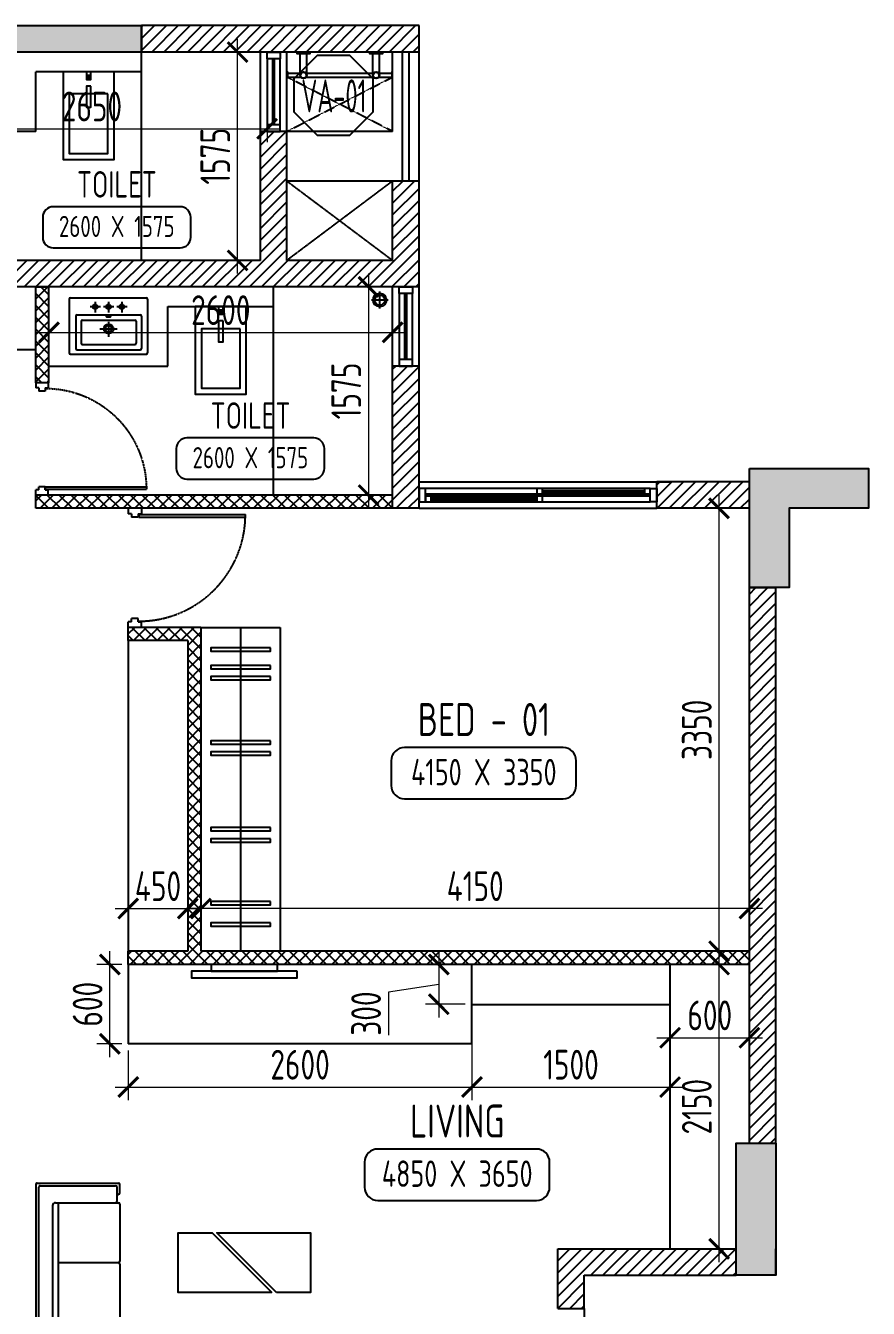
# Model space of a CAD drawing. Header units: millimetres. Extents: x -92307 to 258096, y -47434 to 112633.
# Drawn here: x -19512 to -13135, y 9049 to 18749 of the extents above; entities that cross this region are included whole.
import ezdxf
from ezdxf.enums import TextEntityAlignment as Align

# ---------------------------------------------------------------- set-up
doc = ezdxf.new("R2010")
doc.units = ezdxf.units.MM
doc.header["$LTSCALE"] = 10
doc.header["$PDMODE"] = 35
doc.header["$PDSIZE"] = 500
doc.linetypes.add('DASHED', pattern=[19.05, 12.7, -6.35])
doc.linetypes.add('HIDDEN', pattern=[9.525, 6.35, -3.175])
for name, color, linetype in [('07--DIM-1', 1, 'Continuous'), ('A--BLOCKWALL-1', 9, 'Continuous'), ('A--BLOCKWALL-2', 2, 'Continuous'), ('A--BLOCKWALL-3', 3, 'Continuous'), ('A--BLOCKWALL-HATCH', 8, 'Continuous'), ('A--CONCRETE-1', 9, 'Continuous'), ('A--DOWN', 34, 'Continuous'), ('A--FIXTURE-0', 8, 'Continuous'), ('A--FURNITURE-0', 253, 'Continuous'), ('A--FURNITURE-1', 9, 'Continuous'), ('A--GLAZING-0', 181, 'Continuous'), ('A--HATCH-1', 8, 'Continuous'), ('A--SANITARY-0', 253, 'Continuous'), ('A--SHAFT-HIDDEN', 9, 'HIDDEN'), ('A--SPACENUMBER', 2, 'Continuous'), ('A--SPACENUMBER-1', 8, 'Continuous'), ('A--SPACEREF', 3, 'Continuous'), ('A--STELWRK-1', 9, 'Continuous'), ('A--TILING-1', 8, 'Continuous'), ('A--WINREF', 7, 'Continuous'), ('A--WINREF-1', 8, 'Continuous'), ('Typical floor Column Centre line$0$X-3rd Floor Column$0$A--COL250', 250, 'Continuous'), ('Typical floor Column Centre line$0$X-3rd Floor Column$0$A--CONCRETE-4', 4, 'Continuous')]:
    doc.layers.add(name, color=color, linetype=linetype)
doc.layers.add('A--STELWRK-2', color=2, linetype='Continuous', lineweight=25)
doc.styles.add('ISO', font='isocp2.shx', dxfattribs={"width": 0.8})
doc.dimstyles.new('A-DIM-100', dxfattribs={"dimscale": 100, "dimtxt": 2.25, "dimasz": 1.5, "dimexe": 1, "dimexo": 0.5, "dimgap": 0, "dimtad": 0, "dimdec": 0, "dimzin": 12, "dimdsep": 46, "dimtxsty": 'ISO', "dimblk": 'ARCHTICK', "dimcen": 1, "dimdle": 1, "dimclrd": 8, "dimclre": 8, "dimclrt": 256, "dimadec": 0, "dimazin": 3, "dimtfac": 1, "dimtdec": 0, "dimtmove": 1, "dimatfit": 2, "dimfxl": 1, "dimtvp": 0.75, "dimtolj": 1, "dimtzin": 12, "dimlwd": 18, "dimlwe": 18, "dimarcsym": 0})
pattern_1 = [(45, (-10435.4, 4849.43), (-44.90128, 44.90128), [])]
pattern_2 = [(45, (-10435.4, 4849.43), (-44.90128, 44.90128), []), (135, (-10435.4, 4849.43), (-44.90128, -44.90128), [])]

# ---------------------------------------------------------------- blocks, each defined once
blk = doc.blocks.new('A$C542B73FF')
at = {"layer": 'A--FURNITURE-0'}
for points in [[(-400, 50), (400, 50), (400, 100), (-400, 100)], [(-250, 0), (250, 0), (250, 50), (-250, 50)]]:
    blk.add_lwpolyline(points, close=True, dxfattribs=at)
blk = doc.blocks.new('A$C1CBF2325')
at = {"layer": 'A--DOWN'}
for p, q in [((100, 0), (0, 0)), ((0, 0), (0, -42)), ((100, 0), (100, -42)), ((25, -42), (0, -42)), ((25, -42), (25, -67)), ((75, -67), (25, -67)), ((75, -42), (75, -67)), ((75, -42), (100, -42)), ((78.8, -46.2), (78.8, -67)), ((78.8, -46.2), (886, -46.2)), ((78.8, -67), (886, -67)), ((886, -67), (886, -46.2)), ((25, -858), (0, -858)), ((0, -900), (0, -858)), ((75, -833), (25, -833)), ((25, -858), (25, -833)), ((75, -858), (75, -833)), ((75, -858), (100, -858)), ((100, -900), (100, -858)), ((100, -900), (0, -900))]:
    blk.add_line(p, q, dxfattribs=at)
at = {"layer": 'A--DOWN', "color": 8, "linetype": 'DASHED', "ltscale": 0.005}
blk.add_arc((78.8, -46.2), 807.5, 269.73187, 358.52905, dxfattribs=at)
blk = doc.blocks.new('A$C68464E93')
at = {"layer": 'A--BLOCKWALL-1'}
for p, q in [((600, 200), (0, 200)), ((600, 0), (0, 0))]:
    blk.add_line(p, q, dxfattribs=at)
at = {"layer": 'A--DOWN'}
for p, q in [((50, 150), (550, 150)), ((550, 50), (50, 50))]:
    blk.add_line(p, q, dxfattribs=at)
for points in [[(50, 50), (50, 150), (0, 150), (0, 50), (50, 50)], [(550, 50), (550, 150), (600, 150), (600, 50), (550, 50)]]:
    blk.add_lwpolyline(points, dxfattribs=at)
at = {"layer": 'A--GLAZING-0'}
for p, q in [((550, 107), (50, 107)), ((550, 93), (50, 93))]:
    blk.add_line(p, q, dxfattribs=at)
blk = doc.blocks.new('A$C613641B0')
at = {"layer": 'A--BLOCKWALL-1'}
for p, q in [((0, 0), (-1800, 0)), ((0, -200), (-1800, -200))]:
    blk.add_line(p, q, dxfattribs=at)
at = {"layer": 'A--DOWN'}
for p, q in [((-50, -50), (-1750, -50)), ((-1750, -92.7), (-93, -92.7)), ((-1750, -107.3), (-50, -107.3)), ((-1750, -150), (-50, -150))]:
    blk.add_line(p, q, dxfattribs=at)
for points in [[(-1750, -50), (-1750, -150), (-1800, -150), (-1800, -50)], [(-934, -50), (-934, -92.7), (-891, -92.7), (-891, -50)], [(-93, -50), (-93, -92.7), (-50, -92.7), (-50, -50)], [(-50, -50), (-50, -150), (0, -150), (0, -50)], [(-1750, -107.3), (-1750, -150), (-1707, -150), (-1707, -107.3)], [(-934, -107.3), (-934, -150), (-891, -150), (-891, -107.3)]]:
    blk.add_lwpolyline(points, close=True, dxfattribs=at)
at = {"layer": 'A--GLAZING-0'}
for p, q in [((-93, -64.4), (-891, -64.4)), ((-93, -78.4), (-891, -78.4)), ((-934, -121.6), (-1707, -121.6)), ((-934, -135.6), (-1707, -135.6))]:
    blk.add_line(p, q, dxfattribs=at)
blk = doc.blocks.new('A$C704305AF')
at = {"layer": 'A--SANITARY-0'}
for p, q in [((0, 0.0635), (0, -0.0635)), ((0.0635, 0), (-0.0635, 0))]:
    blk.add_line(p, q, dxfattribs=at)
for major_axis, start_param, end_param in [((0, 0.0508), 3.141593, 9.424778), ((0, 0.0381), 6.283185307145827, 12.56637061432541)]:
    blk.add_ellipse((0, 0), major_axis=major_axis, ratio=1, start_param=start_param, end_param=end_param, dxfattribs=at)
blk = doc.blocks.new('SPACE')
at = {"layer": 'A--SPACENUMBER-1'}
blk.add_lwpolyline([(-600, 0), (600, 0, 0.41421356), (700, 100), (700, 288.5, 0.41421356), (600, 388.5), (-600, 388.5, 0.41421356), (-700, 288.5), (-700, 100, 0.41421356), (-600, 0, -0.05251446)], format="xyb", dxfattribs=at)
at = {"layer": 'A--SPACENUMBER', "style": 'ISO', "width": 0.8, "flags": 4}
blk.add_attdef('01', text='', height=250, dxfattribs=at).set_placement((0.455, 202.41), align=Align.MIDDLE)
at = {"layer": 'A--SPACEREF', "style": 'ISO', "width": 0.8, "flags": 4}
blk.add_attdef('S', text='', height=300, dxfattribs=at).set_placement((1.35, 474.975), align=Align.CENTER)
blk = doc.blocks.new('AL-OP')
at = {"layer": 'A--WINREF-1'}
blk.add_lwpolyline([(-124.3, 300), (-300, 124.3), (-300, -124.3), (-124.3, -300), (124.3, -300), (300, -124.3), (300, 124.3), (124.3, 300)], close=True, dxfattribs=at)
at = {"layer": 'A--WINREF', "style": 'ISO', "width": 0.6}
blk.add_attdef('AL-OP', text='', height=250, dxfattribs=at).set_placement((3.2, -4.8), align=Align.MIDDLE)
blk = doc.blocks.new('A$C3A434446')
at = {"layer": 'A--STELWRK-1', "color": 1}
for p, q in [((110, 939), (110, 1089)), ((160, 939), (160, 1089)), ((660, 939), (660, 1089)), ((710, 939), (710, 1089)), ((15, 939), (115, 939)), ((15, 909), (115, 909)), ((155, 939), (665, 939)), ((155, 909), (665, 909)), ((705, 939), (805, 939)), ((705, 909), (805, 909))]:
    blk.add_line(p, q, dxfattribs=at)
at = {"layer": 'A--STELWRK-1'}
for points in [[(85.4, 1099), (85.4, 1089), (185.4, 1089), (185.4, 1099)], [(635.4, 1099), (635.4, 1089), (735.4, 1089), (735.4, 1099)], [(15, 899), (10, 899), (10, 949), (15, 949)], [(805, 899), (810, 899), (810, 949), (805, 949)]]:
    blk.add_lwpolyline(points, close=True, dxfattribs=at)
at = {"layer": 'A--STELWRK-2'}
for centre, radius in [((135, 924), 25), ((135, 924), 22), ((685, 924), 25), ((685, 924), 22)]:
    blk.add_circle(centre, radius, dxfattribs=at)
blk = doc.blocks.new('A$C64853205')
at = {"layer": 'A--FURNITURE-0'}
for p, q in [((-708, 13), (-708, 736)), ((-621, 749), (-696, 749)), ((-683, 38), (-683, 711)), ((-546, 724), (-671, 724)), ((-608, 724), (-608, 736)), ((-533, 711), (-533, 736)), ((-533, 175), (-533, 711)), ((-521, 749), (-12, 749)), ((0, 736), (0, 200)), ((13, 749), (521, 749)), ((533, 736), (533, 175)), ((546, 724), (671, 724)), ((608, 724), (608, 736)), ((621, 749), (696, 749)), ((683, 38), (683, 711)), ((708, 13), (708, 736)), ((-533, 200), (533, 200)), ((-508, 150), (508, 150)), ((-696, 0), (696, 0)), ((-671, 25), (671, 25))]:
    blk.add_line(p, q, dxfattribs=at)
for centre, radius, start, end in [((-696, 736), 12.5, 90, 180), ((-671, 711), 12.5, 90, 180), ((-621, 736), 12.5, 0, 90), ((-546, 711), 12.5, 0, 90), ((-521, 736), 12.5, 90, 180), ((-12, 736), 12.5, 0, 90), ((13, 736), 12.5, 90, 180), ((521, 736), 12.5, 0, 90), ((546, 711), 12.5, 90, 180), ((621, 736), 12.5, 90, 180), ((671, 711), 12.5, 0, 90), ((696, 736), 12.5, 0, 90), ((-508, 175), 25, 180, 270), ((508, 175), 25, 270, 0), ((-696, 13), 12.5, 180, 270), ((-671, 38), 12.5, 180, 270), ((671, 38), 12.5, 270, 0), ((696, 13), 12.5, 270, 0)]:
    blk.add_arc(centre, radius, start, end, dxfattribs=at)
blk = doc.blocks.new('A$C76363F86-flat-10')
at = {"layer": 'A--SANITARY-0'}
for points in [[(0, -0.1932), (0, 0.1932), (-0.6627, 0.1932), (-0.6627, -0.1932)], [(-0.1667, -0.1461), (-0.1667, 0.1461), (-0.6157, 0.1461), (-0.6157, -0.1461)], [(-0.108, -0.0173), (-0.108, 0.0173), (-0.2664, 0.0173), (-0.2664, -0.0173)], [(0, -0.0173), (0, 0.0173), (-0.0567, 0.0173), (-0.0567, -0.0173)], [(-0.0269, -0.0093), (-0.0269, 0.0081), (-0.0504, 0.0081), (-0.0504, -0.0093)]]:
    blk.add_lwpolyline(points, close=True, dxfattribs=at)
blk = doc.blocks.new('A$C302618AE')
at = {"layer": 'A--SANITARY-0'}
for p, q in [((-286.6, 0), (286.6, 0)), ((-296.6, -10), (-296.6, -416.5)), ((-60.1, -67.5), (-138, -67.5)), ((-99.5, -30), (-99.5, -110.2)), ((40, -67.5), (-37.9, -67.5)), ((0.5, -30), (0.5, -110.2)), ((140.5, -67.5), (62.6, -67.5)), ((101.1, -30), (101.1, -110.2)), ((296.6, -10), (296.6, -416.5)), ((-247.4, -138.5), (-247.4, -382.6)), ((-237.4, -128.5), (240, -128.5)), ((-206.4, -177.7), (-206.4, -343.3)), ((-196.4, -167.7), (198.9, -167.7)), ((-0.1, -182.6), (-0.1, -294.6)), ((208.9, -177.7), (208.9, -343.3)), ((250, -138.5), (250, -382.6)), ((65.1, -236), (-64.9, -236)), ((-196.4, -353.3), (198.9, -353.3)), ((-286.6, -426.5), (286.6, -426.5)), ((-237.4, -392.6), (240, -392.6))]:
    blk.add_line(p, q, dxfattribs=at)
for centre, radius in [((-99.5, -67.5), 17.8), ((0.5, -67.5), 17.8), ((101.1, -67.5), 17.8), ((1.1, -234.9), 36.3), ((1.1, -234.7), 25)]:
    blk.add_circle(centre, radius, dxfattribs=at)
for centre, start, end in [((-286.6, -10), 90, 180), ((286.6, -10), 0, 90), ((-237.4, -138.5), 90, 180), ((-196.4, -177.7), 90, 180), ((198.9, -177.7), 0, 90), ((240, -138.5), 0, 90), ((-237.4, -382.6), 180, 270), ((-196.4, -343.3), 180, 270), ((198.9, -343.3), 270, 0), ((240, -382.6), 270, 0), ((-286.6, -416.5), 180, 270), ((286.6, -416.5), 270, 0)]:
    blk.add_arc(centre, 10, start, end, dxfattribs=at)
blk.add_ellipse((-0.1, -141.1), major_axis=(17.6, 0), ratio=0.318204, dxfattribs=at)
blk = doc.blocks.new('_ArchTick')
at = {"color": 0, "const_width": 0.15}
blk.add_lwpolyline([(-0.5, -0.5), (0.5, 0.5)], dxfattribs=at)
blk = doc.blocks.new('*D294')
at = {"layer": '07--DIM-1', "color": 8, "lineweight": 18}
for p, q in [((-20335.4, 18499.4), (-20335.4, 17869.3)), ((-17685.4, 18449.4), (-17685.4, 17869.3)), ((-20435.4, 17969.3), (-17585.4, 17969.3))]:
    blk.add_line(p, q, dxfattribs=at)
at = {"layer": 'Defpoints', "color": 0}
for p in [(-20335.4, 18549.4), (-17685.4, 18499.4), (-17685.4, 17969.3)]:
    blk.add_point(p, dxfattribs=at)
at = {"layer": '07--DIM-1', "color": 8, "lineweight": 18, "xscale": 150, "yscale": 150, "zscale": 150, "rotation": 180}
blk.add_blockref('_ArchTick', (-20335.4, 17969.3), dxfattribs=at)
at = {"layer": '07--DIM-1', "color": 8, "lineweight": 18, "xscale": 150, "yscale": 150, "zscale": 150}
blk.add_blockref('_ArchTick', (-17685.4, 17969.3), dxfattribs=at)
at = {"layer": '07--DIM-1', "insert": (-19010.4, 18138.1), "char_height": 225, "attachment_point": 5, "style": 'ISO'}
blk.add_mtext('\\A1;2650', dxfattribs=at)
blk = doc.blocks.new('*D295')
at = {"layer": '07--DIM-1', "color": 8, "lineweight": 18}
for p, q in [((-17908.3, 16874.4), (-17908.3, 18649.4)), ((-17785.4, 18549.4), (-18008.3, 18549.4)), ((-17785.4, 16974.4), (-18008.3, 16974.4))]:
    blk.add_line(p, q, dxfattribs=at)
at = {"layer": 'Defpoints', "color": 0}
for p in [(-17908.3, 18549.4), (-17735.4, 18549.4), (-17735.4, 16974.4)]:
    blk.add_point(p, dxfattribs=at)
at = {"layer": '07--DIM-1', "color": 8, "lineweight": 18, "xscale": 150, "yscale": 150, "zscale": 150}
for p, rotation in [((-17908.3, 18549.4), 90), ((-17908.3, 16974.4), 270)]:
    blk.add_blockref('_ArchTick', p, dxfattribs=dict(at, rotation=rotation))
at = {"layer": '07--DIM-1', "insert": (-18077.1, 17761.9), "char_height": 225, "attachment_point": 5, "rotation": 90, "style": 'ISO'}
blk.add_mtext('\\A1;1575', dxfattribs=at)
blk = doc.blocks.new('*D296')
at = {"layer": '07--DIM-1', "color": 8, "lineweight": 18}
for p, q in [((-19335.4, 16724.4), (-19335.4, 16329.6)), ((-16735.4, 16724.4), (-16735.4, 16329.6)), ((-19435.4, 16429.6), (-16635.4, 16429.6))]:
    blk.add_line(p, q, dxfattribs=at)
at = {"layer": 'Defpoints', "color": 0}
for p in [(-19335.4, 16774.4), (-16735.4, 16774.4), (-16735.4, 16429.6)]:
    blk.add_point(p, dxfattribs=at)
at = {"layer": '07--DIM-1', "color": 8, "lineweight": 18, "xscale": 150, "yscale": 150, "zscale": 150, "rotation": 180}
blk.add_blockref('_ArchTick', (-19335.4, 16429.6), dxfattribs=at)
at = {"layer": '07--DIM-1', "color": 8, "lineweight": 18, "xscale": 150, "yscale": 150, "zscale": 150}
blk.add_blockref('_ArchTick', (-16735.4, 16429.6), dxfattribs=at)
at = {"layer": '07--DIM-1', "insert": (-18035.4, 16598.3), "char_height": 225, "attachment_point": 5, "style": 'ISO'}
blk.add_mtext('\\A1;2600', dxfattribs=at)
blk = doc.blocks.new('*D297')
at = {"layer": '07--DIM-1', "color": 8, "lineweight": 18}
for p, q in [((-16917.5, 16874.4), (-16917.5, 15099.4)), ((-16785.4, 16774.4), (-17017.5, 16774.4)), ((-16785.4, 15199.4), (-17017.5, 15199.4))]:
    blk.add_line(p, q, dxfattribs=at)
at = {"layer": 'Defpoints', "color": 0}
for p in [(-16735.4, 16774.4), (-16917.5, 15199.4), (-16735.4, 15199.4)]:
    blk.add_point(p, dxfattribs=at)
at = {"layer": '07--DIM-1', "color": 8, "lineweight": 18, "xscale": 150, "yscale": 150, "zscale": 150}
for p, rotation in [((-16917.5, 16774.4), 90), ((-16917.5, 15199.4), 270)]:
    blk.add_blockref('_ArchTick', p, dxfattribs=dict(at, rotation=rotation))
at = {"layer": '07--DIM-1', "insert": (-17086.2, 15986.9), "char_height": 225, "attachment_point": 5, "rotation": 90, "style": 'ISO'}
blk.add_mtext('\\A1;1575', dxfattribs=at)
blk = doc.blocks.new('*D302')
at = {"layer": '07--DIM-1', "color": 8, "lineweight": 18}
for p, q in [((-18185.4, 11799.4), (-18185.4, 12173.3)), ((-14035.4, 11799.4), (-14035.4, 12173.3)), ((-13935.4, 12073.3), (-18285.4, 12073.3))]:
    blk.add_line(p, q, dxfattribs=at)
at = {"layer": 'Defpoints', "color": 0}
for p in [(-18185.4, 12073.3), (-18185.4, 11749.4), (-14035.4, 11749.4)]:
    blk.add_point(p, dxfattribs=at)
at = {"layer": '07--DIM-1', "color": 8, "lineweight": 18, "xscale": 150, "yscale": 150, "zscale": 150, "rotation": 180}
blk.add_blockref('_ArchTick', (-18185.4, 12073.3), dxfattribs=at)
at = {"layer": '07--DIM-1', "color": 8, "lineweight": 18, "xscale": 150, "yscale": 150, "zscale": 150}
blk.add_blockref('_ArchTick', (-14035.4, 12073.3), dxfattribs=at)
at = {"layer": '07--DIM-1', "insert": (-16110.4, 12242), "char_height": 225, "attachment_point": 5, "style": 'ISO'}
blk.add_mtext('\\A1;4150', dxfattribs=at)
blk = doc.blocks.new('*D303')
at = {"layer": '07--DIM-1', "color": 8, "lineweight": 18}
for p, q in [((-14265, 9399.4), (-14265, 11749.4)), ((-14185.4, 11649.4), (-14365, 11649.4)), ((-14185.4, 9499.4), (-14365, 9499.4))]:
    blk.add_line(p, q, dxfattribs=at)
at = {"layer": 'Defpoints', "color": 0}
for p in [(-14265, 11649.4), (-14135.4, 11649.4), (-14135.4, 9499.4)]:
    blk.add_point(p, dxfattribs=at)
at = {"layer": '07--DIM-1', "color": 8, "lineweight": 18, "xscale": 150, "yscale": 150, "zscale": 150}
for p, rotation in [((-14265, 11649.4), 90), ((-14265, 9499.4), 270)]:
    blk.add_blockref('_ArchTick', p, dxfattribs=dict(at, rotation=rotation))
at = {"layer": '07--DIM-1', "insert": (-14433.8, 10574.4), "char_height": 225, "attachment_point": 5, "rotation": 90, "style": 'ISO'}
blk.add_mtext('\\A1;2150', dxfattribs=at)
blk = doc.blocks.new('*D304')
at = {"layer": '07--DIM-1', "color": 8, "lineweight": 18}
for p, q in [((-14265, 11649.4), (-14265, 15199.4)), ((-14085.4, 15099.4), (-14365, 15099.4)), ((-14085.4, 11749.4), (-14365, 11749.4))]:
    blk.add_line(p, q, dxfattribs=at)
at = {"layer": 'Defpoints', "color": 0}
for p in [(-14265, 15099.4), (-14035.4, 15099.4), (-14035.4, 11749.4)]:
    blk.add_point(p, dxfattribs=at)
at = {"layer": '07--DIM-1', "color": 8, "lineweight": 18, "xscale": 150, "yscale": 150, "zscale": 150}
for p, rotation in [((-14265, 15099.4), 90), ((-14265, 11749.4), 270)]:
    blk.add_blockref('_ArchTick', p, dxfattribs=dict(at, rotation=rotation))
at = {"layer": '07--DIM-1', "insert": (-14433.7, 13424.4), "char_height": 225, "attachment_point": 5, "rotation": 90, "style": 'ISO'}
blk.add_mtext('\\A1;3350', dxfattribs=at)
blk = doc.blocks.new('*D305')
at = {"layer": '07--DIM-1', "color": 8, "lineweight": 18}
for p, q in [((-18735.4, 11799.4), (-18735.4, 12173.3)), ((-18285.4, 11799.4), (-18285.4, 12173.3)), ((-18835.4, 12073.3), (-18185.4, 12073.3))]:
    blk.add_line(p, q, dxfattribs=at)
at = {"layer": 'Defpoints', "color": 0}
for p in [(-18285.4, 12073.3), (-18735.4, 11749.4), (-18285.4, 11749.4)]:
    blk.add_point(p, dxfattribs=at)
at = {"layer": '07--DIM-1', "color": 8, "lineweight": 18, "xscale": 150, "yscale": 150, "zscale": 150, "rotation": 180}
blk.add_blockref('_ArchTick', (-18735.4, 12073.3), dxfattribs=at)
at = {"layer": '07--DIM-1', "color": 8, "lineweight": 18, "xscale": 150, "yscale": 150, "zscale": 150}
blk.add_blockref('_ArchTick', (-18285.4, 12073.3), dxfattribs=at)
at = {"layer": '07--DIM-1', "insert": (-18510.4, 12242), "char_height": 225, "attachment_point": 5, "style": 'ISO'}
blk.add_mtext('\\A1;450', dxfattribs=at)
blk = doc.blocks.new('*D313')
at = {"layer": '07--DIM-1', "color": 8, "lineweight": 18}
for p, q in [((-18874.3, 10949.4), (-18874.3, 11749.4)), ((-18785.4, 11649.4), (-18974.3, 11649.4)), ((-18785.4, 11049.4), (-18974.3, 11049.4))]:
    blk.add_line(p, q, dxfattribs=at)
at = {"layer": 'Defpoints', "color": 0}
for p in [(-18874.3, 11649.4), (-18735.4, 11649.4), (-18735.4, 11049.4)]:
    blk.add_point(p, dxfattribs=at)
at = {"layer": '07--DIM-1', "color": 8, "lineweight": 18, "xscale": 150, "yscale": 150, "zscale": 150}
for p, rotation in [((-18874.3, 11649.4), 90), ((-18874.3, 11049.4), 270)]:
    blk.add_blockref('_ArchTick', p, dxfattribs=dict(at, rotation=rotation))
at = {"layer": '07--DIM-1', "insert": (-19043.1, 11349.4), "char_height": 225, "attachment_point": 5, "rotation": 90, "style": 'ISO'}
blk.add_mtext('\\A1;600', dxfattribs=at)
blk = doc.blocks.new('*D314')
at = {"layer": '07--DIM-1', "color": 8, "lineweight": 18}
for p, q in [((-18735.4, 10999.4), (-18735.4, 10623.1)), ((-16135.4, 10999.4), (-16135.4, 10623.1)), ((-18835.4, 10723.1), (-16035.4, 10723.1))]:
    blk.add_line(p, q, dxfattribs=at)
at = {"layer": 'Defpoints', "color": 0}
for p in [(-18735.4, 11049.4), (-16135.4, 11049.4), (-16135.4, 10723.1)]:
    blk.add_point(p, dxfattribs=at)
at = {"layer": '07--DIM-1', "color": 8, "lineweight": 18, "xscale": 150, "yscale": 150, "zscale": 150, "rotation": 180}
blk.add_blockref('_ArchTick', (-18735.4, 10723.1), dxfattribs=at)
at = {"layer": '07--DIM-1', "color": 8, "lineweight": 18, "xscale": 150, "yscale": 150, "zscale": 150}
blk.add_blockref('_ArchTick', (-16135.4, 10723.1), dxfattribs=at)
at = {"layer": '07--DIM-1', "insert": (-17435.4, 10891.9), "char_height": 225, "attachment_point": 5, "style": 'ISO'}
blk.add_mtext('\\A1;2600', dxfattribs=at)
blk = doc.blocks.new('*D315')
at = {"layer": '07--DIM-1', "color": 8, "lineweight": 18}
for p, q in [((-16135.4, 11294.6), (-16135.4, 10623.1)), ((-14635.4, 11294.6), (-14635.4, 10623.1)), ((-16235.4, 10723.1), (-14535.4, 10723.1))]:
    blk.add_line(p, q, dxfattribs=at)
at = {"layer": 'Defpoints', "color": 0}
for p in [(-16135.4, 11344.6), (-14635.4, 11344.6), (-14635.4, 10723.1)]:
    blk.add_point(p, dxfattribs=at)
at = {"layer": '07--DIM-1', "color": 8, "lineweight": 18, "xscale": 150, "yscale": 150, "zscale": 150, "rotation": 180}
blk.add_blockref('_ArchTick', (-16135.4, 10723.1), dxfattribs=at)
at = {"layer": '07--DIM-1', "color": 8, "lineweight": 18, "xscale": 150, "yscale": 150, "zscale": 150}
blk.add_blockref('_ArchTick', (-14635.4, 10723.1), dxfattribs=at)
at = {"layer": '07--DIM-1', "insert": (-15385.4, 10891.9), "char_height": 225, "attachment_point": 5, "style": 'ISO'}
blk.add_mtext('\\A1;1500', dxfattribs=at)
blk = doc.blocks.new('*D316')
at = {"layer": '07--DIM-1', "color": 8, "lineweight": 18}
for p, q in [((-16386, 11749.4), (-16386, 11249.4)), ((-16185.4, 11649.4), (-16486, 11649.4)), ((-16386, 11499.4), (-16767.3, 11440.6)), ((-16767.3, 11440.6), (-16767.3, 11116.4)), ((-16185.4, 11349.4), (-16486, 11349.4))]:
    blk.add_line(p, q, dxfattribs=at)
at = {"layer": 'Defpoints', "color": 0}
for p in [(-16135.4, 11649.4), (-16386, 11349.4), (-16135.4, 11349.4)]:
    blk.add_point(p, dxfattribs=at)
at = {"layer": '07--DIM-1', "color": 8, "lineweight": 18, "xscale": 150, "yscale": 150, "zscale": 150}
for p, rotation in [((-16386, 11649.4), 90), ((-16386, 11349.4), 270)]:
    blk.add_blockref('_ArchTick', p, dxfattribs=dict(at, rotation=rotation))
at = {"layer": '07--DIM-1', "insert": (-16936, 11278.5), "char_height": 225, "attachment_point": 5, "rotation": 90, "style": 'ISO'}
blk.add_mtext('\\A1;300', dxfattribs=at)
blk = doc.blocks.new('*D317')
at = {"layer": '07--DIM-1', "color": 8, "lineweight": 18}
for p, q in [((-14635.4, 11599.4), (-14635.4, 10996.2)), ((-14035.4, 11599.4), (-14035.4, 10996.2)), ((-14735.4, 11096.2), (-13935.4, 11096.2))]:
    blk.add_line(p, q, dxfattribs=at)
at = {"layer": 'Defpoints', "color": 0}
for p in [(-14635.4, 11649.4), (-14035.4, 11649.4), (-14035.4, 11096.2)]:
    blk.add_point(p, dxfattribs=at)
at = {"layer": '07--DIM-1', "color": 8, "lineweight": 18, "xscale": 150, "yscale": 150, "zscale": 150, "rotation": 180}
blk.add_blockref('_ArchTick', (-14635.4, 11096.2), dxfattribs=at)
at = {"layer": '07--DIM-1', "color": 8, "lineweight": 18, "xscale": 150, "yscale": 150, "zscale": 150}
blk.add_blockref('_ArchTick', (-14035.4, 11096.2), dxfattribs=at)
at = {"layer": '07--DIM-1', "insert": (-14335.4, 11265), "char_height": 225, "attachment_point": 5, "style": 'ISO'}
blk.add_mtext('\\A1;600', dxfattribs=at)

msp = doc.modelspace()

# ---------------------------------------------------------------- hatches: boundary and pattern name
at = {"layer": 'A--BLOCKWALL-HATCH'}
h = msp.add_hatch(dxfattribs=at)
h.set_pattern_fill('ANSI37', color=256, scale=20, style=0)
h.set_pattern_definition(pattern_2)
h.paths.add_polyline_path([(-19435.4, 16774.4), (-19335.4, 16774.4), (-19335.4, 16049.4), (-19435.4, 16049.4)])
h = msp.add_hatch(dxfattribs=at)
h.set_pattern_fill('ANSI37', color=256, scale=20, style=0)
h.set_pattern_definition(pattern_2)
h.paths.add_polyline_path([(-16735.4, 15099.4), (-19435.4, 15099.4), (-19435.4, 15199.4), (-16735.4, 15199.4)])
h = msp.add_hatch(dxfattribs=at)
h.set_pattern_fill('ANSI37', color=256, scale=20, style=0)
h.set_pattern_definition(pattern_2)
h.paths.add_polyline_path([(-18285.4, 12974.4), (-18285.4, 12874.4), (-18285.4, 11749.4), (-18735.4, 11749.4), (-18735.4, 11649.4), (-14035.4, 11649.4), (-14035.4, 11749.4), (-18185.4, 11749.4), (-18185.4, 14199.4), (-18735.4, 14199.4), (-18735.4, 14099.4), (-18285.4, 14099.4)])
at = {"layer": 'A--HATCH-1'}
h = msp.add_hatch(dxfattribs=at)
h.set_pattern_fill('ANSI31', color=256, scale=20, style=0)
h.set_pattern_definition(pattern_1)
h.paths.add_polyline_path([(-16535.4, 18549.4), (-18635.4, 18549.4), (-18635.4, 18749.4), (-16535.4, 18749.4)])
h = msp.add_hatch(dxfattribs=at)
h.set_pattern_fill('ANSI31', color=256, scale=20, style=0)
h.set_pattern_definition(pattern_1)
h.paths.add_polyline_path([(-16535.4, 16774.4), (-16535.4, 17574.4), (-16735.4, 17574.4), (-16735.4, 16974.4), (-17535.4, 16974.4), (-17535.4, 17949.4), (-17735.4, 17949.4), (-17735.4, 16974.4), (-20435.4, 16974.4), (-20435.4, 16774.4)])
h = msp.add_hatch(dxfattribs=at)
h.set_pattern_fill('ANSI31', color=256, scale=20, style=0)
h.set_pattern_definition(pattern_1)
h.paths.add_polyline_path([(-16535.4, 16174.4), (-16735.4, 16174.4), (-16735.4, 15099.4), (-16535.4, 15099.4)])
h = msp.add_hatch(dxfattribs=at)
h.set_pattern_fill('ANSI31', color=256, scale=20, style=0)
h.set_pattern_definition(pattern_1)
h.paths.add_polyline_path([(-14035.4, 15299.4), (-14735.4, 15299.4), (-14735.4, 15099.4), (-14035.4, 15099.4)])
h = msp.add_hatch(dxfattribs=at)
h.set_pattern_fill('ANSI31', color=256, scale=20, style=0)
h.set_pattern_definition(pattern_1)
h.paths.add_polyline_path([(-14035.4, 10299.4), (-13835.4, 10299.4), (-13835.4, 14499.4), (-14035.4, 14499.4)])
h = msp.add_hatch(dxfattribs=at)
h.set_pattern_fill('ANSI31', color=256, scale=20, style=0)
h.set_pattern_definition(pattern_1)
h.paths.add_polyline_path([(-14135.4, 9299.4), (-14135.4, 9499.4), (-15485.4, 9499.4), (-15485.4, 9049.4), (-15285.4, 9049.4), (-15285.4, 9299.4)])
at = {"layer": 'Typical floor Column Centre line$0$X-3rd Floor Column$0$A--COL250'}
h = msp.add_hatch(color=256, dxfattribs=at)
h.dxf.hatch_style = 1
h.paths.add_polyline_path([(-19885.4, 18749.4), (-18635.4, 18749.4), (-18635.4, 18549.4), (-19885.4, 18549.4)])
h = msp.add_hatch(color=256, dxfattribs=at)
h.dxf.hatch_style = 1
h.paths.add_polyline_path([(-13735.4, 15099.4), (-13135.4, 15099.4), (-13135.4, 15399.4), (-14035.4, 15399.4), (-14035.4, 14499.4), (-13735.4, 14499.4)])
h = msp.add_hatch(color=256, dxfattribs=at)
h.dxf.hatch_style = 1
h.paths.add_polyline_path([(-14135.4, 9299.4), (-14135.4, 10299.4), (-13835.4, 10299.4), (-13835.4, 9299.4)])

# ---------------------------------------------------------------- linework, layer by layer
msp.add_line((-20335.4, 16299.4), (-19435.4, 16299.4))
at = {"layer": 'A--BLOCKWALL-2'}
for p, q in [((-19435.4, 16049.4), (-19435.4, 16774.4)), ((-19435.4, 16774.4), (-19335.4, 16774.4)), ((-19335.4, 16049.4), (-19335.4, 16774.4)), ((-19335.4, 16049.4), (-19435.4, 16049.4)), ((-14735.4, 15299.4), (-14635.4, 15299.4)), ((-19435.4, 15099.4), (-19435.4, 15199.4)), ((-16735.4, 15199.4), (-19435.4, 15199.4)), ((-16735.4, 15099.4), (-16735.4, 15199.4)), ((-16735.4, 15099.4), (-19435.4, 15099.4)), ((-18735.4, 14099.4), (-18735.4, 14199.4)), ((-18185.4, 14199.4), (-18735.4, 14199.4)), ((-18185.4, 14199.4), (-18185.4, 11749.4)), ((-18285.4, 14099.4), (-18735.4, 14099.4)), ((-18285.4, 14099.4), (-18285.4, 12974.4)), ((-18285.4, 12974.4), (-18285.4, 12874.4)), ((-18285.4, 12874.4), (-18285.4, 11749.4)), ((-18735.4, 11649.4), (-18735.4, 11749.4)), ((-18285.4, 11749.4), (-18735.4, 11749.4)), ((-14035.4, 11749.4), (-18185.4, 11749.4)), ((-14035.4, 11649.4), (-14035.4, 11749.4)), ((-13835.4, 11649.4), (-13835.4, 11749.4)), ((-14035.4, 11649.4), (-18735.4, 11649.4))]:
    msp.add_line(p, q, dxfattribs=at)
at = {"layer": 'A--BLOCKWALL-3'}
for p, q in [((-18635.4, 18549.4), (-18635.4, 18749.4)), ((-16535.4, 18749.4), (-18635.4, 18749.4)), ((-16535.4, 18549.4), (-16535.4, 18749.4)), ((-16535.4, 18549.4), (-18635.4, 18549.4)), ((-17735.4, 16974.4), (-17735.4, 17949.4)), ((-17535.4, 17949.4), (-17735.4, 17949.4)), ((-17535.4, 16974.4), (-17535.4, 17949.4)), ((-16735.4, 16974.4), (-16735.4, 17574.4)), ((-16535.4, 17574.4), (-16735.4, 17574.4)), ((-16535.4, 16774.4), (-16535.4, 17574.4)), ((-17735.4, 16974.4), (-20435.4, 16974.4)), ((-16735.4, 16974.4), (-17535.4, 16974.4)), ((-16535.4, 16774.4), (-20435.4, 16774.4)), ((-16735.4, 15099.4), (-16735.4, 16174.4)), ((-16535.4, 16174.4), (-16735.4, 16174.4)), ((-16535.4, 15099.4), (-16535.4, 16174.4)), ((-14035.4, 15399.4), (-13835.4, 15399.4)), ((-14735.4, 15099.4), (-14735.4, 15299.4)), ((-14035.4, 15299.4), (-14735.4, 15299.4)), ((-14035.4, 15099.4), (-14035.4, 15299.4)), ((-16535.4, 15099.4), (-16735.4, 15099.4)), ((-14035.4, 15099.4), (-14735.4, 15099.4)), ((-14035.4, 10299.4), (-14035.4, 14499.4)), ((-14035.4, 14499.4), (-13835.4, 14499.4)), ((-13835.4, 10299.4), (-13835.4, 14499.4)), ((-14035.4, 10299.4), (-13835.4, 10299.4)), ((-15485.4, 9049.4), (-15485.4, 9499.4)), ((-15485.4, 9499.4), (-14135.4, 9499.4)), ((-14135.4, 9299.4), (-14135.4, 9499.4)), ((-13835.4, 9299.4), (-13835.4, 9499.4)), ((-15285.4, 9049.4), (-15285.4, 9299.4)), ((-15285.4, 9299.4), (-14135.4, 9299.4)), ((-15485.4, 9049.4), (-15285.4, 9049.4))]:
    msp.add_line(p, q, dxfattribs=at)
at = {"layer": 'A--CONCRETE-1'}
for p, q in [((-16735.4, 17949.4), (-16735.4, 18549.4)), ((-16535.4, 17574.4), (-16535.4, 18549.4)), ((-16735.4, 17949.4), (-17535.4, 17949.4)), ((-16735.4, 17574.4), (-17535.4, 17574.4))]:
    msp.add_line(p, q, dxfattribs=at)
at = {"layer": 'A--FIXTURE-0'}
for p, q in [((-16135.4, 11049.4), (-16135.4, 11649.4)), ((-14635.4, 9499.4), (-14635.4, 11649.4)), ((-14635.4, 11344.6), (-16135.4, 11344.6)), ((-16135.4, 11049.4), (-18735.4, 11049.4))]:
    msp.add_line(p, q, dxfattribs=at)
at = {"layer": 'A--FURNITURE-0'}
for p, q in [((-18735.4, 14099.4), (-18735.4, 11749.4)), ((-18735.4, 11649.4), (-18735.4, 11049.4))]:
    msp.add_line(p, q, dxfattribs=at)
at = {"layer": 'A--FURNITURE-0', "elevation": 0}
for points in [[(-17650.1, 9169.8), (-18357.4, 9169.8), (-18357.4, 9619.8), (-18100.1, 9619.8)], [(-17614.7, 9169.8), (-18064.7, 9619.8), (-17357.4, 9619.8), (-17357.4, 9169.8)]]:
    msp.add_lwpolyline(points, close=True, dxfattribs=at)
at = {"layer": 'A--FURNITURE-1'}
for p, q in [((-18185.4, 14199.4), (-17585.4, 14199.4)), ((-17885.4, 14199.4), (-17885.4, 11749.4)), ((-17585.4, 14199.4), (-17585.4, 11749.4))]:
    msp.add_line(p, q, dxfattribs=at)
for points in [[(-17660.4, 14045), (-18110.4, 14045), (-18110.4, 14020), (-17660.4, 14020), (-17660.4, 14045)], [(-17660.4, 13911.2), (-18110.4, 13911.2), (-18110.4, 13886.2), (-17660.4, 13886.2), (-17660.4, 13911.2)], [(-17660.4, 13827.4), (-18110.4, 13827.4), (-18110.4, 13802.4), (-17660.4, 13802.4), (-17660.4, 13827.4)], [(-17660.4, 13341.9), (-18110.4, 13341.9), (-18110.4, 13316.9), (-17660.4, 13316.9), (-17660.4, 13341.9)], [(-17660.4, 13258.1), (-18110.4, 13258.1), (-18110.4, 13233.1), (-17660.4, 13233.1), (-17660.4, 13258.1)], [(-17660.4, 12684.7), (-18110.4, 12684.7), (-18110.4, 12659.7), (-17660.4, 12659.7), (-17660.4, 12684.7)], [(-17660.4, 12600.9), (-18110.4, 12600.9), (-18110.4, 12575.9), (-17660.4, 12575.9), (-17660.4, 12600.9)], [(-17660.4, 12126), (-18110.4, 12126), (-18110.4, 12101), (-17660.4, 12101), (-17660.4, 12126)], [(-17660.4, 11964.9), (-18110.4, 11964.9), (-18110.4, 11939.9), (-17660.4, 11939.9), (-17660.4, 11964.9)]]:
    msp.add_lwpolyline(points, dxfattribs=at)
at = {"layer": 'A--SHAFT-HIDDEN', "ltscale": 0.01}
for p, q in [((-17535.4, 17949.4), (-16740.4, 18358.4)), ((-16735.4, 17949.4), (-17530.4, 18358.4)), ((-17535.4, 17574.4), (-16735.4, 16974.4)), ((-16735.4, 17574.4), (-17535.4, 16974.4))]:
    msp.add_line(p, q, dxfattribs=at)
at = {"layer": 'A--STELWRK-1', "color": 1}
for p, q in [((-16660.4, 17574.4), (-16660.4, 18549.4)), ((-16610.4, 17574.4), (-16610.4, 18549.4))]:
    msp.add_line(p, q, dxfattribs=at)
at = {"layer": 'A--TILING-1'}
for p, q in [((-18635.4, 16974.4), (-18635.4, 18549.4)), ((-19435.4, 17949.4), (-19435.4, 18399.4)), ((-18635.4, 18399.4), (-19435.4, 18399.4)), ((-19435.4, 17949.4), (-20335.4, 17949.4)), ((-17635.4, 15199.4), (-17635.4, 16774.4)), ((-18435.4, 16174.4), (-18435.4, 16624.4)), ((-18435.4, 16624.4), (-17635.4, 16624.4)), ((-19335.4, 16174.4), (-18435.4, 16174.4)), ((-15285.4, 9049.4), (-15285.4, 7999.4))]:
    msp.add_line(p, q, dxfattribs=at)
at = {"layer": 'Typical floor Column Centre line$0$X-3rd Floor Column$0$A--CONCRETE-4'}
for points in [[(-19885.4, 18749.4), (-18635.4, 18749.4), (-18635.4, 18549.4), (-19885.4, 18549.4)], [(-14035.4, 15399.4), (-13135.4, 15399.4), (-13135.4, 15099.4), (-13735.4, 15099.4), (-13735.4, 14499.4), (-14035.4, 14499.4)], [(-14135.4, 9299.4), (-14135.4, 10299.4), (-13835.4, 10299.4), (-13835.4, 9299.4)]]:
    msp.add_lwpolyline(points, close=True, dxfattribs=at)

# ---------------------------------------------------------------- block references
msp.add_blockref('A$C3A434446', (-17545.4, 17450.5))
at = {"layer": 'A--DOWN', "extrusion": (0, 0, -1), "zscale": -1, "rotation": 270}
for p in [(17535.4, 18549.4), (16535.4, 16774.4)]:
    msp.add_blockref('A$C68464E93', p, dxfattribs=at)
at = {"layer": 'A--DOWN', "xscale": -0.9444444444452529, "yscale": 0.9444444444452529, "zscale": 0.9444444444443835, "rotation": 180}
msp.add_blockref('A$C1CBF2325', (-19435.4, 15199.4), dxfattribs=at)
at = {"layer": 'A--DOWN', "rotation": 180}
msp.add_blockref('A$C613641B0', (-16535.4, 15099.4), dxfattribs=at)
at = {"layer": 'A--DOWN', "extrusion": (0, 0, -1), "xscale": -1, "zscale": -1}
msp.add_blockref('A$C1CBF2325', (18735.4, 15099.4), dxfattribs=at)
at = {"layer": 'A--FURNITURE-0', "rotation": 180}
msp.add_blockref('A$C542B73FF', (-17857.4, 11649.4), dxfattribs=at)
at = {"layer": 'A--FURNITURE-0', "extrusion": (0, 0, -1), "xscale": -0.8499999999989631, "yscale": 0.8499999999985448, "zscale": -0.85, "rotation": 90.0005331396597}
msp.add_blockref('A$C64853205', (19435.4, 9394.8), dxfattribs=at)
at = {"layer": 'A--SANITARY-0', "xscale": 1000, "yscale": 1000, "zscale": 1000}
for name, p, rotation in [('A$C76363F86-flat-10', (-19035.4, 18399.4), 90), ('A$C704305AF', (-16832.8, 16674.4), 270), ('A$C704305AF', (-16832.8, 16674.4), 270), ('A$C76363F86-flat-10', (-18035.4, 16624.4), 90)]:
    msp.add_blockref(name, p, dxfattribs=dict(at, rotation=rotation))
at = {"layer": 'A--SANITARY-0', "ltscale": 19}
msp.add_blockref('A$C302618AE', (-18885.4, 16691.2), dxfattribs=at)
at = {"layer": 'A--SPACEREF'}
ref = msp.add_blockref('SPACE', (-18823.1, 17069.3), dxfattribs=dict(at, xscale=0.8000000000029104, yscale=0.7999999999992724, zscale=0.8))
ref.add_attrib('01', '2600 X 1575', dxfattribs={"layer": 'A--SPACENUMBER', "height": 160, "style": 'ISO', "width": 0.8, "flags": 4}).set_placement((-18822.5, 17231.2), align=Align.MIDDLE)
ref.add_attrib('S', 'TOILET', dxfattribs={"height": 200, "style": 'ISO', "width": 0.8, "flags": 4}).set_placement((-18821.8, 17449.2), align=Align.CENTER)
ref = msp.add_blockref('SPACE', (-17811.9, 15320.7), dxfattribs=dict(at, xscale=0.8000000000029104, yscale=0.7999999999992724, zscale=0.8))
ref.add_attrib('01', '2600 X 1575', dxfattribs={"layer": 'A--SPACENUMBER', "height": 160, "style": 'ISO', "width": 0.8, "flags": 4}).set_placement((-17811.4, 15482.6), align=Align.MIDDLE)
ref.add_attrib('S', 'TOILET', dxfattribs={"height": 200, "style": 'ISO', "width": 0.8, "flags": 4}).set_placement((-17810.6, 15700.7), align=Align.CENTER)
ref = msp.add_blockref('SPACE', (-16045.8, 12902.4), dxfattribs=at)
ref.add_attrib('01', '4150 X 3350', dxfattribs={"layer": 'A--SPACENUMBER', "height": 200, "style": 'ISO', "width": 0.8, "flags": 4}).set_placement((-16045.2, 13104.8), align=Align.MIDDLE)
ref.add_attrib('S', 'BED - 01', dxfattribs={"height": 250, "style": 'ISO', "width": 0.8, "flags": 4}).set_placement((-16044.3, 13377.4), align=Align.CENTER)
ref = msp.add_blockref('SPACE', (-16045.8, 12902.4), dxfattribs=at)
ref.add_attrib('01', '4150 X 3350', dxfattribs={"layer": 'A--SPACENUMBER', "height": 200, "style": 'ISO', "width": 0.8, "flags": 4}).set_placement((-16045.2, 13104.8), align=Align.MIDDLE)
ref.add_attrib('S', 'BED - 01', dxfattribs={"height": 250, "style": 'ISO', "width": 0.8, "flags": 4}).set_placement((-16044.3, 13377.4), align=Align.CENTER)
ref = msp.add_blockref('SPACE', (-16247.3, 9865.7), dxfattribs=at)
ref.add_attrib('01', '4850 X 3650', dxfattribs={"layer": 'A--SPACENUMBER', "height": 200, "style": 'ISO', "width": 0.8, "flags": 4}).set_placement((-16246.6, 10068.1), align=Align.MIDDLE)
ref.add_attrib('S', 'LIVING', dxfattribs={"height": 250, "style": 'ISO', "width": 0.8, "flags": 4}).set_placement((-16245.8, 10340.7), align=Align.CENTER)
ref = msp.add_blockref('SPACE', (-16247.3, 9865.7), dxfattribs=at)
ref.add_attrib('01', '4850 X 3650', dxfattribs={"layer": 'A--SPACENUMBER', "height": 200, "style": 'ISO', "width": 0.8, "flags": 4}).set_placement((-16246.6, 10068.1), align=Align.MIDDLE)
ref.add_attrib('S', 'LIVING', dxfattribs={"height": 250, "style": 'ISO', "width": 0.8, "flags": 4}).set_placement((-16245.8, 10340.7), align=Align.CENTER)
at = {"layer": 'A--WINREF'}
msp.add_blockref('AL-OP', (-17182.7, 18222.5, 0), dxfattribs=at).add_auto_attribs({'AL-OP': 'VA-01'})

# ---------------------------------------------------------------- dimensions: what is measured, and where the dimension line sits
at = {"layer": '07--DIM-1'}
for base, p1, p2, picture, middle in [((-17908.3, 18549.4), (-17735.4, 16974.4), (-17735.4, 18549.4), '*D295', (-18077.1, 17761.9)), ((-14265, 15099.4), (-14035.4, 11749.4), (-14035.4, 15099.4), '*D304', (-14433.7, 13424.4)), ((-18874.3, 11649.4), (-18735.4, 11049.4), (-18735.4, 11649.4), '*D313', (-19043.1, 11349.4))]:
    dim = msp.add_linear_dim(base=base, p1=p1, p2=p2, angle=90, dimstyle='A-DIM-100', dxfattribs=at)
    dim.commit()
    dim.dimension.update_dxf_attribs({"geometry": picture, "text_midpoint": middle})
for base, p1, p2, picture, middle in [((-17685.4, 17969.3), (-20335.4, 18549.4), (-17685.4, 18499.4), '*D294', (-19010.4, 18138.1)), ((-18185.4, 12073.3), (-14035.4, 11749.4), (-18185.4, 11749.4), '*D302', (-16110.4, 12242)), ((-14035.4, 11096.2), (-14635.4, 11649.4), (-14035.4, 11649.4), '*D317', (-14335.4, 11265)), ((-14635.4, 10723.1), (-16135.4, 11344.6), (-14635.4, 11344.6), '*D315', (-15385.4, 10891.9)), ((-16135.4, 10723.1), (-18735.4, 11049.4), (-16135.4, 11049.4), '*D314', (-17435.4, 10891.9))]:
    dim = msp.add_linear_dim(base=base, p1=p1, p2=p2, dimstyle='A-DIM-100', dxfattribs=at)
    dim.commit()
    dim.dimension.update_dxf_attribs({"geometry": picture, "text_midpoint": middle})
for p1, p2, distance, picture, middle in [((-16735.4, 16774.4), (-16735.4, 15199.4), -182.1, '*D297', (-17086.2, 15986.9)), ((-19335.4, 16774.4), (-16735.4, 16774.4), -344.9, '*D296', (-18035.4, 16598.3)), ((-18735.4, 11749.4), (-18285.4, 11749.4), 323.9, '*D305', (-18510.4, 12242)), ((-14135.4, 9499.4), (-14135.4, 11649.4), 129.6, '*D303', (-14433.8, 10574.4))]:
    dim = msp.add_aligned_dim(p1=p1, p2=p2, distance=distance, dimstyle='A-DIM-100', dxfattribs=at)
    dim.commit()
    dim.dimension.update_dxf_attribs({"geometry": picture, "text_midpoint": middle})
dim = msp.add_linear_dim(base=(-16386, 11349.4), p1=(-16135.4, 11649.4), p2=(-16135.4, 11349.4), angle=90, dimstyle='A-DIM-100', dxfattribs=at)
dim.commit()
dim.dimension.update_dxf_attribs({"geometry": '*D316', "text_midpoint": (-16767.3, 11440.6), "dimtype": 160})

doc.saveas('drawing.dxf')
